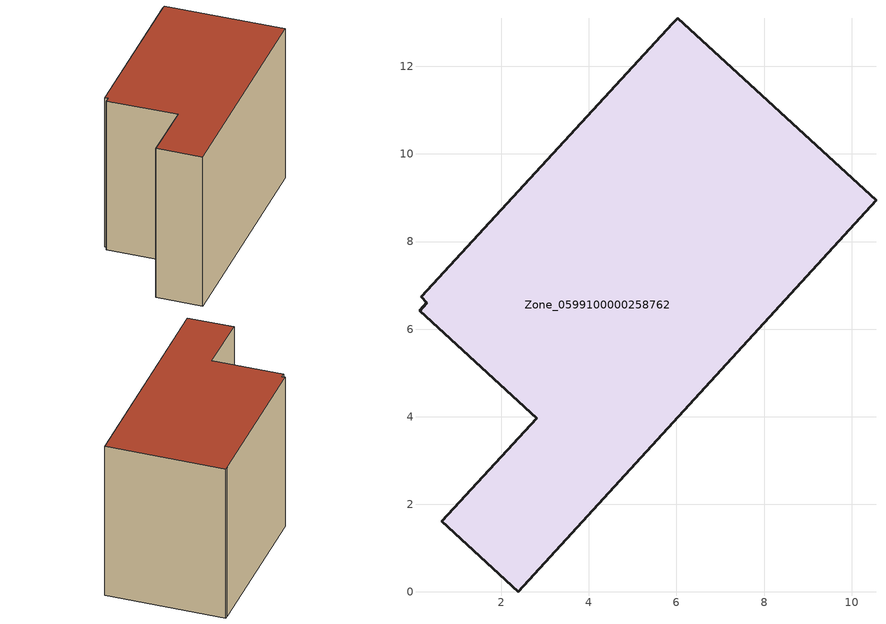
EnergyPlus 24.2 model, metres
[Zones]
Zone_0599100000258762
 floor ground (C_G): 0.13,6.42 0.29,6.61 0.17,6.74 5.92,12.98 6.03,13.1 10.55,8.94 2.39,0 0.64,1.62 2.81,3.97 z0
 wall outside (C_F): 2.39,0 10.55,8.94 6.03,13.1 5.92,12.98 0.17,6.74 0.29,6.61 0.13,6.42 2.81,3.97 0.64,1.62 2.39,0 z0:8.45
 roof outside (C_R): 0.29,6.61 0.13,6.42 2.81,3.97 0.64,1.62 2.39,0 10.55,8.94 6.03,13.1 5.92,12.98 0.17,6.74 z8.45
[BUILDING]
Pand.0599100000258762: North Axis=0; Terrain=City; Loads Convergence Tolerance Value=0.04; Temperature Convergence Tolerance Value=0.4; Solar Distribution=FullExterior; Maximum Number of Warmup Days=25; Minimum Number of Warmup Days=1
[Site:Location]
Rotterdam.The.Hague.AP_ZH_NLD Design_Conditions: Latitude=51.96; Longitude=4.45; Time Zone=1; Elevation=-4.5
[SITE:GROUNDTEMPERATURE:BUILDINGSURFACE]
18, 18, 18, 18, 18, 18, 18, 18, 18, 18, 18, 18
[MATERIAL] Thermal Absorptance=0.9; Solar Absorptance=0.7; Visible Absorptance=0.7
Name | Roughness | Thickness | Conductivity | Density | Specific Heat
G.TC.1975-1991 | MediumSmooth | 0.15 | 0.288461 | 540 | 1210
F.TC.1975-1991 | Rough | 0.3 | 0.230769 | 1920 | 840
R.TC.1975-1991 | MediumRough | 0.2 | 0.153846 | 1500 | 1000
[CONSTRUCTION]
C_G: G.TC.1975-1991
C_F: F.TC.1975-1991
C_R: R.TC.1975-1991
[ZONE]
Zone_0599100000258762: Type=1; Multiplier=1; Ceiling Height=Autocalculate; Volume=Autocalculate; Floor Area=autocalculate; Part of Total Floor Area=Yes
[ZONEINFILTRATION:DESIGNFLOWRATE]
Infil_Zone_0599100000258762: Zone or ZoneList or Space or SpaceList=Zone_0599100000258762; Schedule=AlwaysOn; Design Flow Rate Calculation Method=Flow/Area; Flow Rate per Floor Area=0.003; Constant Term Coefficient=1; Temperature Term Coefficient=0; Velocity Term Coefficient=0; Velocity Squared Term Coefficient=0
[HVACTEMPLATE:ZONE:IDEALLOADSAIRSYSTEM]
Zone_0599100000258762: Maximum Heating Supply Air Temperature=50; Minimum Cooling Supply Air Temperature=13; Maximum Heating Supply Air Humidity Ratio=0.0156; Minimum Cooling Supply Air Humidity Ratio=0.0077; Heating Limit=NoLimit; Cooling Limit=NoLimit; Dehumidification Control Type=ConstantSensibleHeatRatio; Cooling Sensible Heat Ratio=0.7; Dehumidification Setpoint=60; Humidification Control Type=None; Humidification Setpoint=30; Outdoor Air Method=None; Outdoor Air Flow Rate per Person=0.00944; Outdoor Air Flow Rate per Zone Floor Area=0; Outdoor Air Flow Rate per Zone=0; Demand Controlled Ventilation Type=None; Outdoor Air Economizer Type=NoEconomizer; Heat Recovery Type=None; Sensible Heat Recovery Effectiveness=0.7; Latent Heat Recovery Effectiveness=0.65
[ZONECONTROL:THERMOSTAT]
ThermostatControl_Zone_0599100000258762: Zone or ZoneList=Zone_0599100000258762; Control Type Schedule=DualSetpointControlType; Control 1=Thermostat_Zone_0599100000258762; Temperature Difference Between Cutout And Setpoint=0
[THERMOSTATSETPOINT:DUALSETPOINT]
Thermostat_Zone_0599100000258762: Heating Setpoint Temperature Schedule=HeatingSetpoint_Zone_0599100000258762; Cooling Setpoint Temperature Schedule=CoolingSetpoint_Zone_0599100000258762
[SCHEDULE:COMPACT]
HeatingSetpoint_Zone_0599100000258762: Through: 12/31, For: AllDays, Until: 24:00, 21
CoolingSetpoint_Zone_0599100000258762: Through: 12/31, For: AllDays, Until: 24:00, 24
DualSetpointControlType: Through: 12/31, For: AllDays, Until: 24:00, 4
AlwaysOn: Through: 12/31, For: AllDays, Until: 24:00, 1
